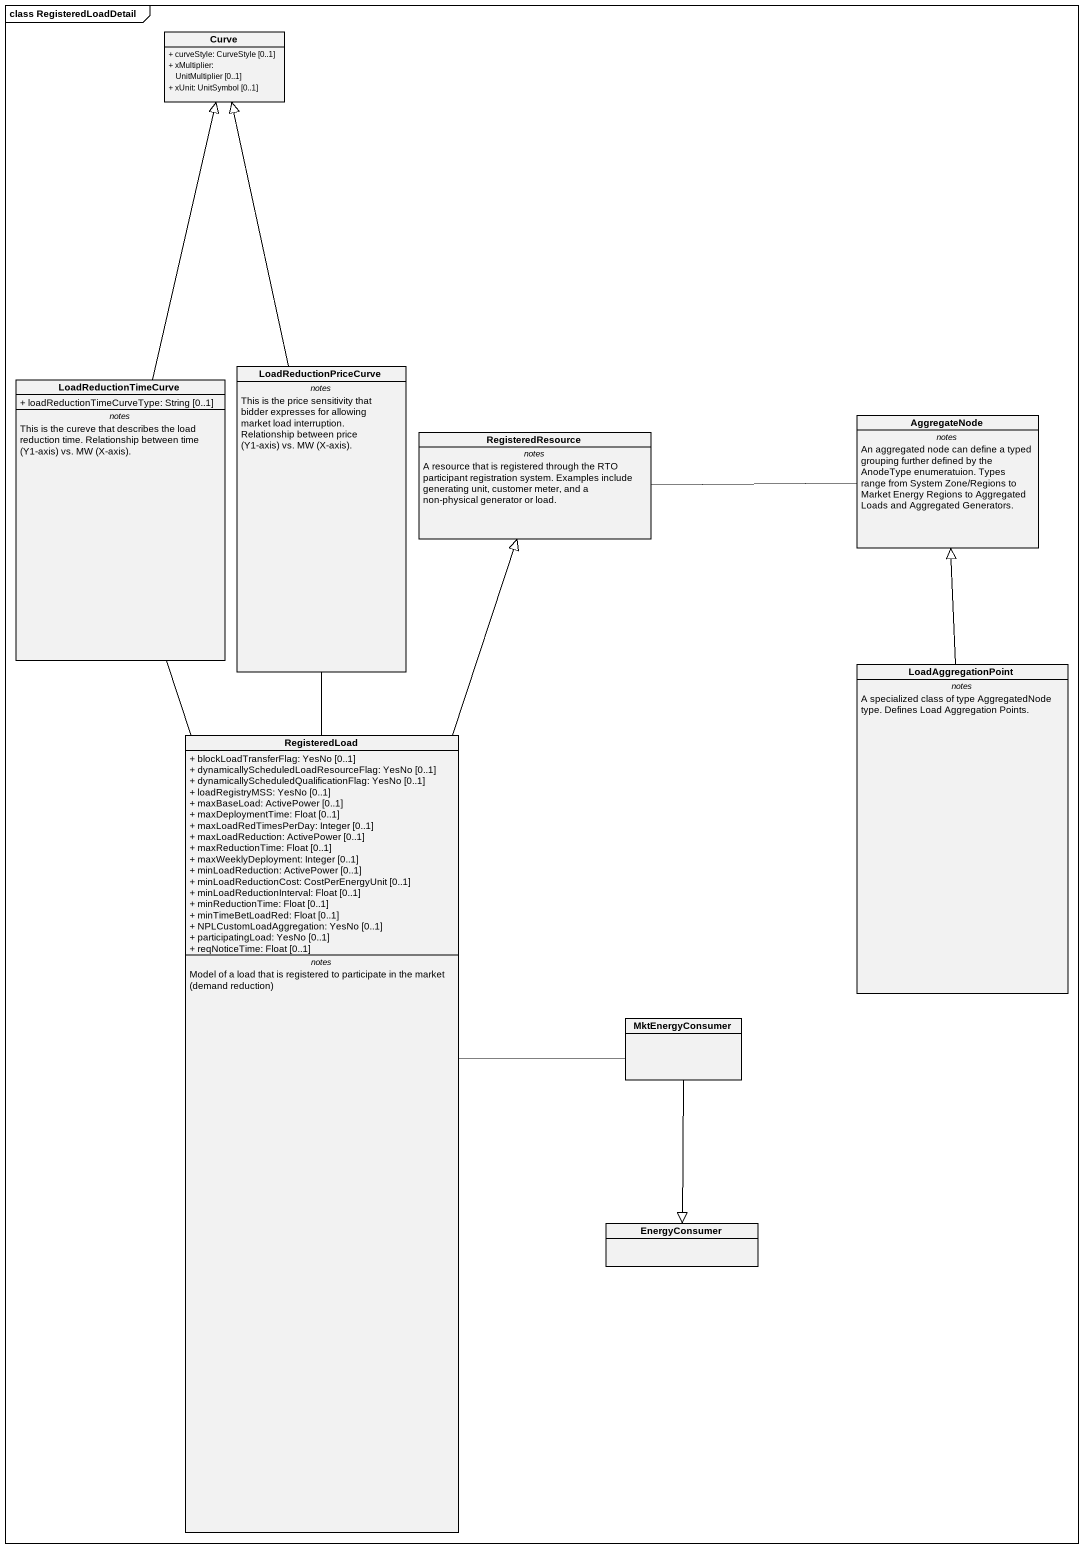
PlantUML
@startuml
mainframe class RegisteredLoadDetail
hide circle
hide empty members
skinparam classAttributeIconSize 0
class Curve {
  + curveStyle: CurveStyle [0..1]
  + xMultiplier: UnitMultiplier [0..1]
  + xUnit: UnitSymbol [0..1]
}
class LoadReductionPriceCurve {
  -- notes --
  {field} This is the price sensitivity that bidder expresses for allowing market load interruption. Relationship between price (Y1-axis) vs. MW (X-axis).
}
class LoadReductionTimeCurve {
  + loadReductionTimeCurveType: String [0..1]
  -- notes --
  {field} This is the cureve that describes the load reduction time. Relationship between time (Y1-axis) vs. MW (X-axis).
}
class RegisteredResource {
  -- notes --
  A resource that is registered through the RTO participant registration system. Examples include generating unit, customer meter, and a non-physical generator or load.
}
class AggregateNode {
  -- notes --
  An aggregated node can define a typed grouping further defined by the AnodeType enumeratuion. Types range from System Zone/Regions to Market Energy Regions to Aggregated Loads and Aggregated Generators.
}
class LoadAggregationPoint {
  -- notes --
  A specialized class of type AggregatedNode type. Defines Load Aggregation Points.
}
class RegisteredLoad {
  + blockLoadTransferFlag: YesNo [0..1]
  + dynamicallyScheduledLoadResourceFlag: YesNo [0..1]
  + dynamicallyScheduledQualificationFlag: YesNo [0..1]
  + loadRegistryMSS: YesNo [0..1]
  + maxBaseLoad: ActivePower [0..1]
  + maxDeploymentTime: Float [0..1]
  + maxLoadRedTimesPerDay: Integer [0..1]
  + maxLoadReduction: ActivePower [0..1]
  + maxReductionTime: Float [0..1]
  + maxWeeklyDeployment: Integer [0..1]
  + minLoadReduction: ActivePower [0..1]
  + minLoadReductionCost: CostPerEnergyUnit [0..1]
  + minLoadReductionInterval: Float [0..1]
  + minReductionTime: Float [0..1]
  + minTimeBetLoadRed: Float [0..1]
  + NPLCustomLoadAggregation: YesNo [0..1]
  + participatingLoad: YesNo [0..1]
  + reqNoticeTime: Float [0..1]
  -- notes --
  {field} Model of a load that is registered to participate in the market (demand reduction)
}
class MktEnergyConsumer
class EnergyConsumer
LoadReductionPriceCurve -up-|> Curve
LoadReductionTimeCurve -up-|> Curve
RegisteredResource -right- AggregateNode
LoadAggregationPoint -up-|> AggregateNode
RegisteredLoad -up- LoadReductionPriceCurve
RegisteredLoad -up- LoadReductionTimeCurve
RegisteredLoad -up-|> RegisteredResource
RegisteredLoad -right- MktEnergyConsumer
MktEnergyConsumer --|> EnergyConsumer
@enduml
